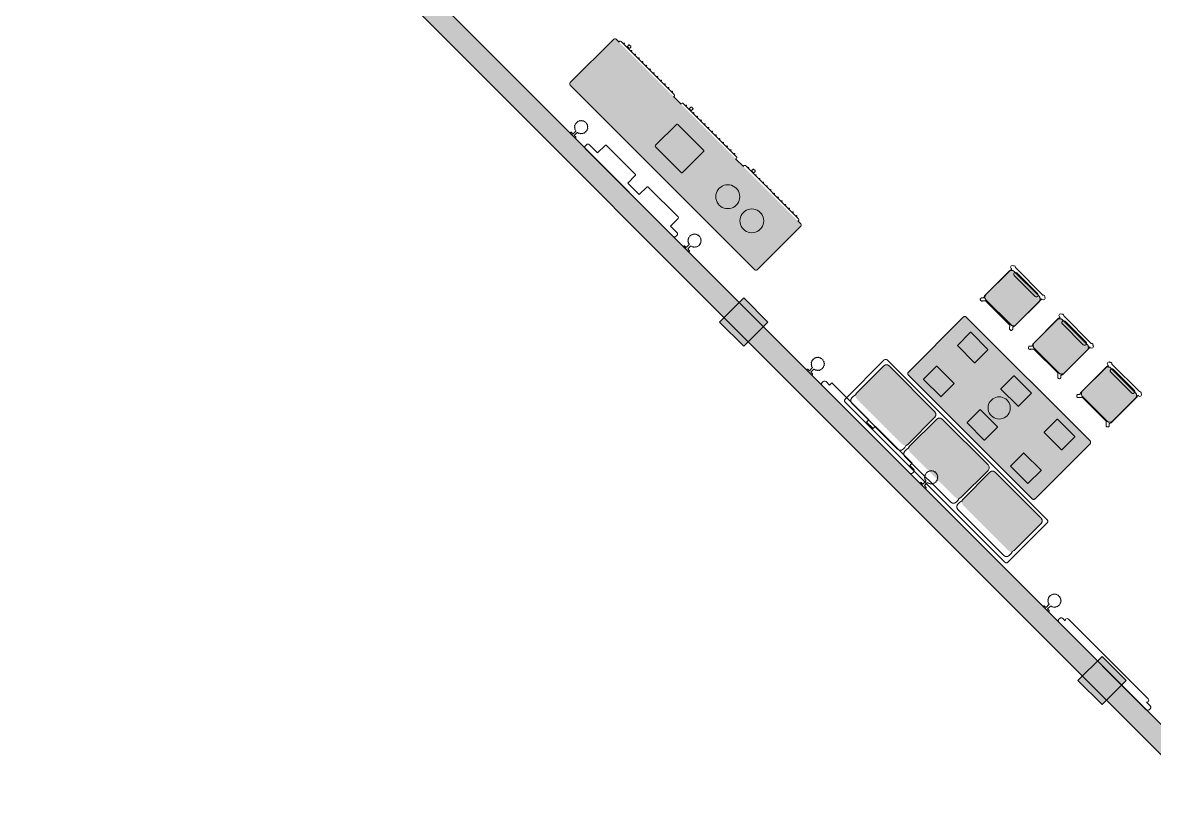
# Model space of a CAD drawing. Extents: x 2172.2 to 2210.6, y 415.3 to 458.1.
# Drawn here: x 2172.39 to 2185.66, y 426.93 to 436.03 of the extents above; entities that cross this region are included whole.
import ezdxf

# ---------------------------------------------------------------- set-up
doc = ezdxf.new("R2010")
doc.units = 0
for name, color, linetype, lineweight in [('AYAA_BR_BANQUETTES', 7, 'CONTINUOUS', 18), ('AYAA_BR_CHAIRS', 7, 'CONTINUOUS', 18), ('AYAA_BR_COLUMNS', 8, 'CONTINUOUS', 30), ('AYAA_BR_FINE_DETAIL', 8, 'CONTINUOUS', 9), ('AYAA_BR_SERVICE', 7, 'CONTINUOUS', 18), ('AYAA_BR_TABLES', 7, 'CONTINUOUS', 18), ('AYAA_BR_WALL_DECOR', 32, 'CONTINUOUS', 13), ('AYAA_BR_WALL_LIGHTS', 32, 'CONTINUOUS', 13), ('AYAA_BR_WALLS', 7, 'CONTINUOUS', 30)]:
    doc.layers.add(name, color=color, linetype=linetype, lineweight=lineweight)

# ---------------------------------------------------------------- blocks, each defined once
blk = doc.blocks.new('AYAA_BR_ARCHITECTURE')
at = {"layer": 'AYAA_BR_COLUMNS', "true_color": 0xc2b092}
for points in [[(-9.155142, -1.192626), (-8.872302, -1.475465), (-9.155142, -1.758305), (-9.43795, -1.47543)], [(-4.672302, -5.675465), (-4.955142, -5.958305), (-5.23795, -5.67543), (-4.955142, -5.392626)]]:
    blk.add_hatch(color=256, dxfattribs=at).paths.add_polyline_path(points)
at = {"layer": 'AYAA_BR_WALLS', "true_color": 0xe4e1d8}
blk.add_hatch(color=256, dxfattribs=at).paths.add_polyline_path([(-17.430969, 6.977996), (-3.56182, -6.891153), (-3.738596, -7.06793), (-17.607746, 6.80122)])
at = {"layer": 'AYAA_BR_COLUMNS', "linetype": 'CONTINUOUS', "lineweight": -2}
for points in [[(-9.155142, -1.192626), (-8.872302, -1.475465), (-9.155142, -1.758305), (-9.43795, -1.47543)], [(-4.672302, -5.675465), (-4.955142, -5.958305), (-5.23795, -5.67543), (-4.955142, -5.392626)]]:
    blk.add_lwpolyline(points, close=True, dxfattribs=at)
at = {"layer": 'AYAA_BR_WALLS', "linetype": 'CONTINUOUS', "lineweight": -2}
blk.add_lwpolyline([(-17.430969, 6.977996), (-3.56182, -6.891153), (-3.738596, -7.06793), (-17.607746, 6.80122)], close=True, dxfattribs=at)
blk = doc.blocks.new('AYAA_BR_SIDEBOARD')
at = {"true_color": 0xe8ddc7}
blk.add_hatch(color=256, dxfattribs=at).paths.add_polyline_path([(-1.547328, 0.369987), (-1.539987, 0.377328), (-1.53, 0.38), (1.53, 0.38), (1.539987, 0.377328), (1.547328, 0.369987), (1.55, 0.36), (1.55, -0.36), (1.547328, -0.369987), (1.539987, -0.377328), (1.53, -0.38), (-1.53, -0.38), (-1.539987, -0.377328), (-1.547328, -0.369987), (-1.55, -0.36), (-1.55, 0.36)])
at = {"color": 0, "linetype": 'CONTINUOUS', "lineweight": -2}
for points in [[(-1.53, -0.38), (-1.539987, -0.377328), (-1.547328, -0.369987), (-1.55, -0.36), (-1.55, 0.36), (-1.547328, 0.369987), (-1.539987, 0.377328), (-1.53, 0.38), (1.53, 0.38), (1.539987, 0.377328), (1.547328, 0.369987), (1.55, 0.36), (1.55, -0.36), (1.547328, -0.369987), (1.539987, -0.377328), (1.53, -0.38), (1.481121, -0.38), (1.48313, -0.382009), (1.485, -0.389), (1.48313, -0.395991), (1.477991, -0.40113), (1.471, -0.403), (0.589, -0.403), (0.582009, -0.40113), (0.57687, -0.395991), (0.575, -0.389), (0.57687, -0.382009), (0.578879, -0.38), (0.451121, -0.38), (0.45313, -0.382009), (0.455, -0.389), (0.45313, -0.395991), (0.447991, -0.40113), (0.441, -0.403), (-0.441, -0.403), (-0.447991, -0.40113), (-0.45313, -0.395991), (-0.455, -0.389), (-0.45313, -0.382009), (-0.451121, -0.38), (-0.578879, -0.38), (-0.57687, -0.382009), (-0.575, -0.389), (-0.57687, -0.395991), (-0.582009, -0.40113), (-0.589, -0.403), (-1.471, -0.403), (-1.477991, -0.40113), (-1.48313, -0.395991), (-1.485, -0.389), (-1.48313, -0.382009), (-1.481121, -0.38)], [(-1.43, -0.415), (-1.433535, -0.413536), (-1.435, -0.41), (-1.433535, -0.406464), (-1.43, -0.405), (-1.426464, -0.406464), (-1.425, -0.41), (-1.426464, -0.413536)], [(-1.363461, -0.41), (-1.364926, -0.413536), (-1.368461, -0.415), (-1.371997, -0.413536), (-1.373461, -0.41), (-1.371997, -0.406464), (-1.368461, -0.405), (-1.364926, -0.406464)], [(-1.301923, -0.41), (-1.303388, -0.413536), (-1.306923, -0.415), (-1.310459, -0.413536), (-1.311923, -0.41), (-1.310459, -0.406464), (-1.306923, -0.405), (-1.303388, -0.406464)], [(-1.245385, -0.415), (-1.24892, -0.413536), (-1.250385, -0.41), (-1.24892, -0.406464), (-1.245385, -0.405), (-1.241849, -0.406464), (-1.240385, -0.41), (-1.241849, -0.413536)], [(-1.180311, -0.413536), (-1.183846, -0.415), (-1.187382, -0.413536), (-1.188846, -0.41), (-1.187382, -0.406464), (-1.183846, -0.405), (-1.180311, -0.406464), (-1.178846, -0.41)], [(-1.118772, -0.413536), (-1.122308, -0.415), (-1.125843, -0.413536), (-1.127308, -0.41), (-1.125843, -0.406464), (-1.122308, -0.405), (-1.118772, -0.406464), (-1.117308, -0.41)], [(-1.057234, -0.406464), (-1.055769, -0.41), (-1.057234, -0.413536), (-1.060769, -0.415), (-1.064305, -0.413536), (-1.065769, -0.41), (-1.064305, -0.406464), (-1.060769, -0.405)], [(-1.004231, -0.41), (-1.002766, -0.406464), (-0.999231, -0.405), (-0.995695, -0.406464), (-0.994231, -0.41), (-0.995695, -0.413536), (-0.999231, -0.415), (-1.002766, -0.413536)], [(-0.934157, -0.406464), (-0.932692, -0.41), (-0.934157, -0.413536), (-0.937692, -0.415), (-0.941228, -0.413536), (-0.942692, -0.41), (-0.941228, -0.406464), (-0.937692, -0.405)], [(-0.871154, -0.41), (-0.872618, -0.413536), (-0.876154, -0.415), (-0.879689, -0.413536), (-0.881154, -0.41), (-0.879689, -0.406464), (-0.876154, -0.405), (-0.872618, -0.406464)], [(-0.81108, -0.413536), (-0.814615, -0.415), (-0.818151, -0.413536), (-0.819615, -0.41), (-0.818151, -0.406464), (-0.814615, -0.405), (-0.81108, -0.406464), (-0.809615, -0.41)], [(-0.753077, -0.415), (-0.756612, -0.413536), (-0.758077, -0.41), (-0.756612, -0.406464), (-0.753077, -0.405), (-0.749541, -0.406464), (-0.748077, -0.41), (-0.749541, -0.413536)], [(-0.696538, -0.41), (-0.695074, -0.406464), (-0.691538, -0.405), (-0.688003, -0.406464), (-0.686538, -0.41), (-0.687306, -0.411855), (-0.686505, -0.412069), (-0.683569, -0.415005), (-0.6825, -0.419), (-0.6825, -0.435), (-0.683569, -0.438995), (-0.686505, -0.441931), (-0.6905, -0.443), (-0.7095, -0.443), (-0.713495, -0.441931), (-0.716431, -0.438995), (-0.7175, -0.435), (-0.7175, -0.419), (-0.716431, -0.415005), (-0.713495, -0.412069), (-0.7095, -0.411), (-0.696124, -0.411)], [(-0.633536, -0.413536), (-0.635, -0.41), (-0.633536, -0.406464), (-0.63, -0.405), (-0.626464, -0.406464), (-0.625, -0.41), (-0.626464, -0.413536), (-0.63, -0.415)], [(-0.396464, -0.406464), (-0.395, -0.41), (-0.396464, -0.413536), (-0.4, -0.415), (-0.403536, -0.413536), (-0.405, -0.41), (-0.403536, -0.406464), (-0.4, -0.405)], [(-0.338462, -0.405), (-0.334926, -0.406464), (-0.333462, -0.41), (-0.334926, -0.413536), (-0.338462, -0.415), (-0.341997, -0.413536), (-0.343462, -0.41), (-0.341997, -0.406464)], [(-0.276923, -0.405), (-0.273388, -0.406464), (-0.271923, -0.41), (-0.273388, -0.413536), (-0.276923, -0.415), (-0.280459, -0.413536), (-0.281923, -0.41), (-0.280459, -0.406464)], [(-0.215385, -0.405), (-0.211849, -0.406464), (-0.210385, -0.41), (-0.211849, -0.413536), (-0.215385, -0.415), (-0.21892, -0.413536), (-0.220385, -0.41), (-0.21892, -0.406464)], [(-0.153846, -0.405), (-0.150311, -0.406464), (-0.148846, -0.41), (-0.150311, -0.413536), (-0.153846, -0.415), (-0.157382, -0.413536), (-0.158846, -0.41), (-0.157382, -0.406464)], [(-0.088772, -0.406464), (-0.087308, -0.41), (-0.088772, -0.413536), (-0.092308, -0.415), (-0.095843, -0.413536), (-0.097308, -0.41), (-0.095843, -0.406464), (-0.092308, -0.405)], [(-0.025769, -0.41), (-0.027234, -0.413536), (-0.030769, -0.415), (-0.034305, -0.413536), (-0.035769, -0.41), (-0.034305, -0.406464), (-0.030769, -0.405), (-0.027234, -0.406464)], [(0.030769, -0.415), (0.027234, -0.413536), (0.025769, -0.41), (0.027234, -0.406464), (0.030769, -0.405), (0.034305, -0.406464), (0.035769, -0.41), (0.034305, -0.413536)], [(0.095843, -0.406464), (0.097308, -0.41), (0.095843, -0.413536), (0.092308, -0.415), (0.088772, -0.413536), (0.087308, -0.41), (0.088772, -0.406464), (0.092308, -0.405)], [(0.148846, -0.41), (0.150311, -0.406464), (0.153846, -0.405), (0.157382, -0.406464), (0.158846, -0.41), (0.157382, -0.413536), (0.153846, -0.415), (0.150311, -0.413536)], [(0.215385, -0.405), (0.21892, -0.406464), (0.220385, -0.41), (0.21892, -0.413536), (0.215385, -0.415), (0.211849, -0.413536), (0.210385, -0.41), (0.211849, -0.406464)], [(0.276923, -0.405), (0.280459, -0.406464), (0.281923, -0.41), (0.280459, -0.413536), (0.276923, -0.415), (0.273388, -0.413536), (0.271923, -0.41), (0.273388, -0.406464)], [(0.313569, -0.415005), (0.316505, -0.412069), (0.3205, -0.411), (0.333876, -0.411), (0.333462, -0.41), (0.334926, -0.406464), (0.338462, -0.405), (0.341997, -0.406464), (0.343462, -0.41), (0.342694, -0.411855), (0.343495, -0.412069), (0.346431, -0.415005), (0.3475, -0.419), (0.3475, -0.435), (0.346431, -0.438995), (0.343495, -0.441931), (0.3395, -0.443), (0.3205, -0.443), (0.316505, -0.441931), (0.313569, -0.438995), (0.3125, -0.435), (0.3125, -0.419)], [(0.403536, -0.413536), (0.4, -0.415), (0.396464, -0.413536), (0.395, -0.41), (0.396464, -0.406464), (0.4, -0.405), (0.403536, -0.406464), (0.405, -0.41)], [(0.625, -0.41), (0.626464, -0.406464), (0.63, -0.405), (0.633536, -0.406464), (0.635, -0.41), (0.633536, -0.413536), (0.63, -0.415), (0.626464, -0.413536)], [(0.695074, -0.413536), (0.691538, -0.415), (0.688003, -0.413536), (0.686538, -0.41), (0.688003, -0.406464), (0.691538, -0.405), (0.695074, -0.406464), (0.696538, -0.41)], [(0.749541, -0.406464), (0.753077, -0.405), (0.756612, -0.406464), (0.758077, -0.41), (0.756612, -0.413536), (0.753077, -0.415), (0.749541, -0.413536), (0.748077, -0.41)], [(0.81108, -0.406464), (0.814615, -0.405), (0.818151, -0.406464), (0.819615, -0.41), (0.818151, -0.413536), (0.814615, -0.415), (0.81108, -0.413536), (0.809615, -0.41)], [(0.879689, -0.406464), (0.881154, -0.41), (0.879689, -0.413536), (0.876154, -0.415), (0.872618, -0.413536), (0.871154, -0.41), (0.872618, -0.406464), (0.876154, -0.405)], [(0.934157, -0.406464), (0.937692, -0.405), (0.941228, -0.406464), (0.942692, -0.41), (0.941228, -0.413536), (0.937692, -0.415), (0.934157, -0.413536), (0.932692, -0.41)], [(0.995695, -0.406464), (0.999231, -0.405), (1.002766, -0.406464), (1.004231, -0.41), (1.002766, -0.413536), (0.999231, -0.415), (0.995695, -0.413536), (0.994231, -0.41)], [(1.065769, -0.41), (1.064305, -0.413536), (1.060769, -0.415), (1.057234, -0.413536), (1.055769, -0.41), (1.057234, -0.406464), (1.060769, -0.405), (1.064305, -0.406464)], [(1.125843, -0.413536), (1.122308, -0.415), (1.118772, -0.413536), (1.117308, -0.41), (1.118772, -0.406464), (1.122308, -0.405), (1.125843, -0.406464), (1.127308, -0.41)], [(1.188846, -0.41), (1.187382, -0.413536), (1.183846, -0.415), (1.180311, -0.413536), (1.178846, -0.41), (1.180311, -0.406464), (1.183846, -0.405), (1.187382, -0.406464)], [(1.250385, -0.41), (1.24892, -0.413536), (1.245385, -0.415), (1.241849, -0.413536), (1.240385, -0.41), (1.241849, -0.406464), (1.245385, -0.405), (1.24892, -0.406464)], [(1.310459, -0.413536), (1.306923, -0.415), (1.303388, -0.413536), (1.301923, -0.41), (1.303388, -0.406464), (1.306923, -0.405), (1.310459, -0.406464), (1.311923, -0.41)], [(1.346505, -0.412069), (1.3505, -0.411), (1.363875, -0.411), (1.363461, -0.41), (1.364926, -0.406464), (1.368461, -0.405), (1.371997, -0.406464), (1.373461, -0.41), (1.372693, -0.411854), (1.373495, -0.412069), (1.376431, -0.415005), (1.3775, -0.419), (1.3775, -0.435), (1.376431, -0.438995), (1.373495, -0.441931), (1.3695, -0.443), (1.3505, -0.443), (1.346505, -0.441931), (1.343569, -0.438995), (1.3425, -0.435), (1.3425, -0.419), (1.343569, -0.415005)], [(1.433535, -0.413536), (1.43, -0.415), (1.426464, -0.413536), (1.425, -0.41), (1.426464, -0.406464), (1.43, -0.405), (1.433535, -0.406464), (1.435, -0.41)]]:
    blk.add_lwpolyline(points, close=True, dxfattribs=at)
at = {"layer": 'AYAA_BR_FINE_DETAIL', "linetype": 'CONTINUOUS', "lineweight": -2}
for points in [[(-1.224741, 0.063559), (-1.213262, 0.08229), (-1.198995, 0.098995), (-1.18229, 0.113262), (-1.163559, 0.124741), (-1.143262, 0.133148), (-1.121901, 0.138276), (-1.1, 0.14), (-1.078099, 0.138276), (-1.056738, 0.133148), (-1.036441, 0.124741), (-1.01771, 0.113262), (-1.001005, 0.098995), (-0.986738, 0.08229), (-0.975259, 0.063559), (-0.966852, 0.043262), (-0.961724, 0.021901), (-0.96, 0), (-0.961724, -0.021901), (-0.966852, -0.043262), (-0.975259, -0.063559), (-0.986738, -0.08229), (-1.001005, -0.098995), (-1.01771, -0.113262), (-1.036441, -0.124741), (-1.056738, -0.133148), (-1.078099, -0.138276), (-1.1, -0.14), (-1.121901, -0.138276), (-1.143262, -0.133148), (-1.163559, -0.124741), (-1.18229, -0.113262), (-1.198995, -0.098995), (-1.213262, -0.08229), (-1.224741, -0.063559), (-1.233148, -0.043262), (-1.238276, -0.021901), (-1.24, 0), (-1.238276, 0.021901), (-1.233148, 0.043262)], [(-0.838276, 0.021901), (-0.833148, 0.043262), (-0.824741, 0.063559), (-0.813262, 0.08229), (-0.798995, 0.098995), (-0.78229, 0.113262), (-0.763559, 0.124741), (-0.743262, 0.133148), (-0.721901, 0.138276), (-0.7, 0.14), (-0.678099, 0.138276), (-0.656738, 0.133148), (-0.636441, 0.124741), (-0.61771, 0.113262), (-0.601005, 0.098995), (-0.586738, 0.08229), (-0.575259, 0.063559), (-0.566852, 0.043262), (-0.561724, 0.021901), (-0.56, 0), (-0.561724, -0.021901), (-0.566852, -0.043262), (-0.575259, -0.063559), (-0.586738, -0.08229), (-0.601005, -0.098995), (-0.61771, -0.113262), (-0.636441, -0.124741), (-0.656738, -0.133148), (-0.678099, -0.138276), (-0.7, -0.14), (-0.721901, -0.138276), (-0.743262, -0.133148), (-0.763559, -0.124741), (-0.78229, -0.113262), (-0.798995, -0.098995), (-0.813262, -0.08229), (-0.824741, -0.063559), (-0.833148, -0.043262), (-0.838276, -0.021901), (-0.84, 0)], [(-0.118992, 0.183397), (-0.113, 0.185), (0.313, 0.185), (0.318992, 0.183397), (0.323397, 0.178992), (0.325, 0.173), (0.325, -0.173), (0.323397, -0.178992), (0.318992, -0.183397), (0.313, -0.185), (-0.113, -0.185), (-0.118992, -0.183397), (-0.123397, -0.178992), (-0.125, -0.173), (-0.125, 0.173), (-0.123397, 0.178992)]]:
    blk.add_lwpolyline(points, close=True, dxfattribs=at)
blk = doc.blocks.new('AYAA_BR_BANQUETTE')
at = {"true_color": 0xe8ddc8}
for points in [[(-1.26, 0.315), (-0.5, 0.315), (-0.47753, 0.308988), (-0.461012, 0.29247), (-0.455, 0.27), (-0.455, -0.18), (-0.461012, -0.20247), (-0.47753, -0.218988), (-0.5, -0.225), (-1.26, -0.225), (-1.28247, -0.218988), (-1.298988, -0.20247), (-1.305, -0.18), (-1.305, 0.27), (-1.298988, 0.29247), (-1.28247, 0.308988)], [(-0.40247, 0.308988), (-0.38, 0.315), (0.38, 0.315), (0.40247, 0.308988), (0.418988, 0.29247), (0.425, 0.27), (0.425, -0.18), (0.418988, -0.20247), (0.40247, -0.218988), (0.38, -0.225), (-0.38, -0.225), (-0.40247, -0.218988), (-0.418988, -0.20247), (-0.425, -0.18), (-0.425, 0.27), (-0.418988, 0.29247)], [(0.47753, 0.308988), (0.5, 0.315), (1.26, 0.315), (1.28247, 0.308988), (1.298988, 0.29247), (1.305, 0.27), (1.305, -0.18), (1.298988, -0.20247), (1.28247, -0.218988), (1.26, -0.225), (0.5, -0.225), (0.47753, -0.218988), (0.461012, -0.20247), (0.455, -0.18), (0.455, 0.27), (0.461012, 0.29247)]]:
    blk.add_hatch(color=256, dxfattribs=at).paths.add_polyline_path(points)
at = {"color": 0, "linetype": 'CONTINUOUS', "lineweight": -2}
for points in [[(-1.34666, 0.337484), (-1.337484, 0.34666), (-1.325, 0.35), (1.325, 0.35), (1.337484, 0.34666), (1.34666, 0.337484), (1.35, 0.325), (1.35, -0.325), (1.34666, -0.337484), (1.337484, -0.34666), (1.325, -0.35), (-1.325, -0.35), (-1.337484, -0.34666), (-1.34666, -0.337484), (-1.35, -0.325), (-1.35, 0.325)], [(-1.296958, -0.2045), (-1.298988, -0.20247), (-1.305, -0.18), (-1.305, 0.27), (-1.298988, 0.29247), (-1.28247, 0.308988), (-1.26, 0.315), (-0.5, 0.315), (-0.47753, 0.308988), (-0.461012, 0.29247), (-0.455, 0.27), (-0.455, -0.18), (-0.461012, -0.20247), (-0.463042, -0.2045), (-0.461012, -0.206529), (-0.455, -0.229), (-0.455, -0.259), (-0.461012, -0.28147), (-0.47753, -0.297988), (-0.5, -0.304), (-1.26, -0.304), (-1.28247, -0.297988), (-1.298988, -0.28147), (-1.305, -0.259), (-1.305, -0.229), (-1.298988, -0.206529)], [(-0.418988, -0.206529), (-0.416958, -0.2045), (-0.418988, -0.20247), (-0.425, -0.18), (-0.425, 0.27), (-0.418988, 0.29247), (-0.40247, 0.308988), (-0.38, 0.315), (0.38, 0.315), (0.40247, 0.308988), (0.418988, 0.29247), (0.425, 0.27), (0.425, -0.18), (0.418988, -0.20247), (0.416958, -0.2045), (0.418988, -0.206529), (0.425, -0.229), (0.425, -0.259), (0.418988, -0.28147), (0.40247, -0.297988), (0.38, -0.304), (-0.38, -0.304), (-0.40247, -0.297988), (-0.418988, -0.28147), (-0.425, -0.259), (-0.425, -0.229)], [(0.461012, -0.206529), (0.463042, -0.2045), (0.461012, -0.20247), (0.455, -0.18), (0.455, 0.27), (0.461012, 0.29247), (0.47753, 0.308988), (0.5, 0.315), (1.26, 0.315), (1.28247, 0.308988), (1.298988, 0.29247), (1.305, 0.27), (1.305, -0.18), (1.298988, -0.20247), (1.296958, -0.2045), (1.298988, -0.206529), (1.305, -0.229), (1.305, -0.259), (1.298988, -0.28147), (1.28247, -0.297988), (1.26, -0.304), (0.5, -0.304), (0.47753, -0.297988), (0.461012, -0.28147), (0.455, -0.259), (0.455, -0.229)]]:
    blk.add_lwpolyline(points, close=True, dxfattribs=at)
blk = doc.blocks.new('AYAA_BR_TABLE_SIX')
at = {"true_color": 0xefe8d6}
blk.add_hatch(color=256, dxfattribs=at).paths.add_polyline_path([(-1.049148, -0.46147), (-1.049786, -0.458263), (-1.05, -0.455), (-1.05, 0.455), (-1.049786, 0.458263), (-1.049148, 0.46147), (-1.048097, 0.464567), (-1.046651, 0.4675), (-1.044834, 0.470219), (-1.042678, 0.472678), (-1.040219, 0.474834), (-1.0375, 0.476651), (-1.034567, 0.478097), (-1.03147, 0.479148), (-1.028263, 0.479786), (-1.025, 0.48), (1.025, 0.48), (1.028263, 0.479786), (1.03147, 0.479148), (1.034567, 0.478097), (1.0375, 0.476651), (1.040219, 0.474834), (1.042678, 0.472678), (1.044834, 0.470219), (1.046651, 0.4675), (1.048097, 0.464567), (1.049148, 0.46147), (1.049786, 0.458263), (1.05, 0.455), (1.05, -0.455), (1.049786, -0.458263), (1.049148, -0.46147), (1.048097, -0.464567), (1.046651, -0.4675), (1.044834, -0.470219), (1.042678, -0.472678), (1.040219, -0.474834), (1.0375, -0.476651), (1.034567, -0.478097), (1.03147, -0.479148), (1.028263, -0.479786), (1.025, -0.48), (-1.025, -0.48), (-1.028263, -0.479786), (-1.03147, -0.479148), (-1.034567, -0.478097), (-1.0375, -0.476651), (-1.040219, -0.474834), (-1.042678, -0.472678), (-1.044834, -0.470219), (-1.046651, -0.4675), (-1.048097, -0.464567)])
at = {"color": 0, "linetype": 'CONTINUOUS', "lineweight": -2}
blk.add_lwpolyline([(-1.05, -0.455), (-1.05, 0.455), (-1.049786, 0.458263), (-1.049148, 0.46147), (-1.048097, 0.464567), (-1.046651, 0.4675), (-1.044834, 0.470219), (-1.042678, 0.472678), (-1.040219, 0.474834), (-1.0375, 0.476651), (-1.034567, 0.478097), (-1.03147, 0.479148), (-1.028263, 0.479786), (-1.025, 0.48), (1.025, 0.48), (1.028263, 0.479786), (1.03147, 0.479148), (1.034567, 0.478097), (1.0375, 0.476651), (1.040219, 0.474834), (1.042678, 0.472678), (1.044834, 0.470219), (1.046651, 0.4675), (1.048097, 0.464567), (1.049148, 0.46147), (1.049786, 0.458263), (1.05, 0.455), (1.05, -0.455), (1.049786, -0.458263), (1.049148, -0.46147), (1.048097, -0.464567), (1.046651, -0.4675), (1.044834, -0.470219), (1.042678, -0.472678), (1.040219, -0.474834), (1.0375, -0.476651), (1.034567, -0.478097), (1.03147, -0.479148), (1.028263, -0.479786), (1.025, -0.48), (-1.025, -0.48), (-1.028263, -0.479786), (-1.03147, -0.479148), (-1.034567, -0.478097), (-1.0375, -0.476651), (-1.040219, -0.474834), (-1.042678, -0.472678), (-1.044834, -0.470219), (-1.046651, -0.4675), (-1.048097, -0.464567), (-1.049148, -0.46147), (-1.049786, -0.458263)], close=True, dxfattribs=at)
at = {"layer": 'AYAA_BR_FINE_DETAIL', "linetype": 'CONTINUOUS', "lineweight": -2}
for points in [[(-0.865, 0.388), (-0.864733, 0.388999), (-0.863999, 0.389733), (-0.863, 0.39), (-0.577, 0.39), (-0.576001, 0.389733), (-0.575267, 0.388999), (-0.575, 0.388), (-0.575, 0.172), (-0.575267, 0.171001), (-0.576001, 0.170267), (-0.577, 0.17), (-0.863, 0.17), (-0.863999, 0.170267), (-0.864733, 0.171001), (-0.865, 0.172)], [(0.143999, 0.389733), (0.144733, 0.388999), (0.145, 0.388), (0.145, 0.172), (0.144733, 0.171001), (0.143999, 0.170267), (0.143, 0.17), (-0.143, 0.17), (-0.143999, 0.170267), (-0.144733, 0.171001), (-0.145, 0.172), (-0.145, 0.388), (-0.144733, 0.388999), (-0.143999, 0.389733), (-0.143, 0.39), (0.143, 0.39)], [(0.577, 0.39), (0.863, 0.39), (0.863999, 0.389733), (0.864733, 0.388999), (0.865, 0.388), (0.865, 0.172), (0.864733, 0.171001), (0.863999, 0.170267), (0.863, 0.17), (0.577, 0.17), (0.576001, 0.170267), (0.575267, 0.171001), (0.575, 0.172), (0.575, 0.388), (0.575267, 0.388999), (0.576001, 0.389733)], [(-0.123637, 0.040172), (-0.115831, 0.059019), (-0.105172, 0.076412), (-0.091924, 0.091924), (-0.076412, 0.105172), (-0.059019, 0.115831), (-0.040172, 0.123637), (-0.020336, 0.128399), (0, 0.13), (0.020336, 0.128399), (0.040172, 0.123637), (0.059019, 0.115831), (0.076412, 0.105172), (0.091924, 0.091924), (0.105172, 0.076412), (0.115831, 0.059019), (0.123637, 0.040172), (0.128399, 0.020336), (0.13, 0), (0.128399, -0.020336), (0.123637, -0.040172), (0.115831, -0.059019), (0.105172, -0.076412), (0.091924, -0.091924), (0.076412, -0.105172), (0.059019, -0.115831), (0.040172, -0.123637), (0.020336, -0.128399), (0, -0.13), (-0.020336, -0.128399), (-0.040172, -0.123637), (-0.059019, -0.115831), (-0.076412, -0.105172), (-0.091924, -0.091924), (-0.105172, -0.076412), (-0.115831, -0.059019), (-0.123637, -0.040172), (-0.128399, -0.020336), (-0.13, 0), (-0.128399, 0.020336)], [(-0.576001, -0.170267), (-0.575267, -0.171001), (-0.575, -0.172), (-0.575, -0.388), (-0.575267, -0.388999), (-0.576001, -0.389733), (-0.577, -0.39), (-0.863, -0.39), (-0.863999, -0.389733), (-0.864733, -0.388999), (-0.865, -0.388), (-0.865, -0.172), (-0.864733, -0.171001), (-0.863999, -0.170267), (-0.863, -0.17), (-0.577, -0.17)], [(-0.143, -0.17), (0.143, -0.17), (0.143999, -0.170267), (0.144733, -0.171001), (0.145, -0.172), (0.145, -0.388), (0.144733, -0.388999), (0.143999, -0.389733), (0.143, -0.39), (-0.143, -0.39), (-0.143999, -0.389733), (-0.144733, -0.388999), (-0.145, -0.388), (-0.145, -0.172), (-0.144733, -0.171001), (-0.143999, -0.170267)], [(0.576001, -0.170267), (0.577, -0.17), (0.863, -0.17), (0.863999, -0.170267), (0.864733, -0.171001), (0.865, -0.172), (0.865, -0.388), (0.864733, -0.388999), (0.863999, -0.389733), (0.863, -0.39), (0.577, -0.39), (0.576001, -0.389733), (0.575267, -0.388999), (0.575, -0.388), (0.575, -0.172), (0.575267, -0.171001)]]:
    blk.add_lwpolyline(points, close=True, dxfattribs=at)
blk = doc.blocks.new('AYAA_BR_CHAIR_OLIVE')
at = {"true_color": 0xd7dec3}
blk.add_hatch(color=256, dxfattribs=at).paths.add_polyline_path([(-0.247475, -0.204863), (-0.248872, -0.200013), (-0.249717, -0.195038), (-0.25, -0.19), (-0.25, 0.19), (-0.249717, 0.195038), (-0.248872, 0.200013), (-0.247475, 0.204863), (-0.245544, 0.209525), (-0.243103, 0.213941), (-0.240182, 0.218057), (-0.23682, 0.22182), (-0.233057, 0.225182), (-0.228941, 0.228103), (-0.224525, 0.230544), (-0.219863, 0.232475), (-0.215013, 0.233872), (-0.210038, 0.234717), (-0.205, 0.235), (0.205, 0.235), (0.210038, 0.234717), (0.215013, 0.233872), (0.219863, 0.232475), (0.224525, 0.230544), (0.228941, 0.228103), (0.233057, 0.225182), (0.23682, 0.22182), (0.240182, 0.218057), (0.243103, 0.213941), (0.245544, 0.209525), (0.247475, 0.204863), (0.248872, 0.200013), (0.249717, 0.195038), (0.25, 0.19), (0.25, -0.19), (0.249717, -0.195038), (0.248872, -0.200013), (0.247475, -0.204863), (0.245544, -0.209525), (0.243103, -0.213941), (0.240182, -0.218057), (0.23682, -0.22182), (0.233057, -0.225182), (0.228941, -0.228103), (0.224525, -0.230544), (0.219863, -0.232475), (0.215013, -0.233872), (0.210038, -0.234717), (0.205, -0.235), (-0.205, -0.235), (-0.210038, -0.234717), (-0.215013, -0.233872), (-0.219863, -0.232475), (-0.224525, -0.230544), (-0.228941, -0.228103), (-0.233057, -0.225182), (-0.23682, -0.22182), (-0.240182, -0.218057), (-0.243103, -0.213941), (-0.245544, -0.209525)])
at = {"color": 0, "linetype": 'CONTINUOUS', "lineweight": -2}
for points in [[(-0.255, -0.233), (-0.242972, -0.233), (-0.245992, -0.22998), (-0.25, -0.215), (-0.25, 0.215), (-0.245992, 0.22998), (-0.240149, 0.235823), (-0.252556, 0.249383), (-0.254118, 0.250179), (-0.258321, 0.254382), (-0.26102, 0.259679), (-0.26195, 0.26555), (-0.26102, 0.271421), (-0.258321, 0.276718), (-0.254118, 0.280921), (-0.248821, 0.28362), (-0.24295, 0.28455), (-0.237079, 0.28362), (-0.231782, 0.280921), (-0.227579, 0.276718), (-0.22608, 0.273776), (-0.20172, 0.24715), (-0.200943, 0.245), (0.200943, 0.245), (0.20172, 0.24715), (0.22608, 0.273776), (0.227579, 0.276718), (0.231782, 0.280921), (0.237079, 0.28362), (0.24295, 0.28455), (0.248821, 0.28362), (0.254118, 0.280921), (0.258321, 0.276718), (0.26102, 0.271421), (0.26195, 0.26555), (0.26102, 0.259679), (0.258321, 0.254382), (0.254118, 0.250179), (0.252556, 0.249383), (0.240149, 0.235823), (0.245992, 0.22998), (0.25, 0.215), (0.25, -0.215), (0.245992, -0.22998), (0.242972, -0.233), (0.255, -0.233), (0.270556, -0.239444), (0.277, -0.255), (0.270556, -0.270556), (0.259027, -0.275332), (0.258321, -0.276718), (0.254118, -0.280921), (0.248821, -0.28362), (0.24295, -0.28455), (0.237079, -0.28362), (0.231782, -0.280921), (0.227861, -0.277), (-0.227861, -0.277), (-0.231782, -0.280921), (-0.237079, -0.28362), (-0.24295, -0.28455), (-0.248821, -0.28362), (-0.254118, -0.280921), (-0.258321, -0.276718), (-0.259027, -0.275332), (-0.270556, -0.270556), (-0.277, -0.255), (-0.270556, -0.239444)], [(-0.247475, -0.204863), (-0.248872, -0.200013), (-0.249717, -0.195038), (-0.25, -0.19), (-0.25, 0.19), (-0.249717, 0.195038), (-0.248872, 0.200013), (-0.247475, 0.204863), (-0.245544, 0.209525), (-0.243103, 0.213941), (-0.240182, 0.218057), (-0.23682, 0.22182), (-0.233057, 0.225182), (-0.228941, 0.228103), (-0.224525, 0.230544), (-0.219863, 0.232475), (-0.215013, 0.233872), (-0.210038, 0.234717), (-0.205, 0.235), (0.205, 0.235), (0.210038, 0.234717), (0.215013, 0.233872), (0.219863, 0.232475), (0.224525, 0.230544), (0.228941, 0.228103), (0.233057, 0.225182), (0.23682, 0.22182), (0.240182, 0.218057), (0.243103, 0.213941), (0.245544, 0.209525), (0.247475, 0.204863), (0.248872, 0.200013), (0.249717, 0.195038), (0.25, 0.19), (0.25, -0.19), (0.249717, -0.195038), (0.248872, -0.200013), (0.247475, -0.204863), (0.245544, -0.209525), (0.243103, -0.213941), (0.240182, -0.218057), (0.23682, -0.22182), (0.233057, -0.225182), (0.228941, -0.228103), (0.224525, -0.230544), (0.219863, -0.232475), (0.215013, -0.233872), (0.210038, -0.234717), (0.205, -0.235), (-0.205, -0.235), (-0.210038, -0.234717), (-0.215013, -0.233872), (-0.219863, -0.232475), (-0.224525, -0.230544), (-0.228941, -0.228103), (-0.233057, -0.225182), (-0.23682, -0.22182), (-0.240182, -0.218057), (-0.243103, -0.213941), (-0.245544, -0.209525)], [(-0.183735, -0.203506), (-0.1725, -0.2005), (0.1725, -0.2005), (0.183735, -0.203506), (0.191994, -0.211765), (0.195, -0.223), (0.191994, -0.234235), (0.183735, -0.242494), (0.1725, -0.2455), (-0.1725, -0.2455), (-0.183735, -0.242494), (-0.191994, -0.234235), (-0.195, -0.223), (-0.191994, -0.211765)]]:
    blk.add_lwpolyline(points, close=True, dxfattribs=at)
blk = doc.blocks.new('AYAA_BR_WALL_SUN')
at = {"color": 0, "linetype": 'CONTINUOUS', "lineweight": -2}
blk.add_lwpolyline([(-0.65, -0.104), (-0.666971, -0.096971), (-0.674, -0.08), (-0.666971, -0.063029), (-0.664487, -0.062), (-0.725, -0.062), (-0.737484, -0.05866), (-0.74666, -0.049484), (-0.75, -0.037), (-0.75, -0.023), (-0.74666, -0.010516), (-0.737484, -0.00134), (-0.725, 0.002), (0.725, 0.002), (0.737484, -0.00134), (0.74666, -0.010516), (0.75, -0.023), (0.75, -0.037), (0.74666, -0.049484), (0.737484, -0.05866), (0.725, -0.062), (0.684472, -0.062), (0.686954, -0.063029), (0.693977, -0.08), (0.686954, -0.096971), (0.67, -0.104)], close=True, dxfattribs=at)
blk = doc.blocks.new('AYAA_BR_SCONCE')
at = {"color": 0, "linetype": 'CONTINUOUS', "lineweight": -2}
blk.add_lwpolyline([(-0.066057, -0.178967), (-0.064423, -0.178291), (-0.064952, -0.1775), (-0.069291, -0.168701), (-0.071015, -0.163622), (-0.072921, -0.164412), (-0.075043, -0.163533), (-0.075921, -0.161412), (-0.075043, -0.15929), (-0.072921, -0.158412), (-0.072618, -0.158538), (-0.074358, -0.149789), (-0.074835, -0.142517), (-0.076, -0.143), (-0.078121, -0.142121), (-0.079, -0.14), (-0.078121, -0.137879), (-0.076, -0.137), (-0.074835, -0.137483), (-0.074358, -0.130211), (-0.072618, -0.121462), (-0.072921, -0.121588), (-0.075043, -0.12071), (-0.075921, -0.118588), (-0.075043, -0.116467), (-0.072921, -0.115588), (-0.071015, -0.116378), (-0.069291, -0.111299), (-0.064952, -0.1025), (-0.064423, -0.101709), (-0.066057, -0.101033), (-0.066935, -0.098911), (-0.066057, -0.09679), (-0.063935, -0.095911), (-0.061814, -0.09679), (-0.061555, -0.097416), (-0.059501, -0.094343), (-0.053033, -0.086967), (-0.050898, -0.085095), (-0.051891, -0.084684), (-0.052769, -0.082563), (-0.051891, -0.080442), (-0.049769, -0.079563), (-0.047648, -0.080442), (-0.0471, -0.081764), (-0.045657, -0.080499), (-0.0375, -0.075048), (-0.033493, -0.073072), (-0.033693, -0.072989), (-0.034572, -0.070868), (-0.033693, -0.068747), (-0.031572, -0.067868), (-0.02945, -0.068747), (-0.028646, -0.07069), (-0.019411, -0.067556), (-0.013177, -0.066316), (-0.013816, -0.064774), (-0.012937, -0.062652), (-0.012, -0.062264), (-0.012, -0.014), (-0.037, -0.014), (-0.040995, -0.012931), (-0.043931, -0.009995), (-0.045, -0.006), (-0.043931, -0.002005), (-0.040995, 0.000931), (-0.037, 0.002), (0.037, 0.002), (0.040995, 0.000931), (0.043931, -0.002005), (0.045, -0.006), (0.043931, -0.009995), (0.040995, -0.012931), (0.037, -0.014), (0.012, -0.014), (0.012, -0.062264), (0.012937, -0.062652), (0.013816, -0.064774), (0.013177, -0.066316), (0.019411, -0.067556), (0.028646, -0.07069), (0.02945, -0.068747), (0.031572, -0.067868), (0.033693, -0.068747), (0.034572, -0.070868), (0.033693, -0.072989), (0.033493, -0.073072), (0.0375, -0.075048), (0.045657, -0.080499), (0.0471, -0.081764), (0.047648, -0.080442), (0.049769, -0.079563), (0.051891, -0.080442), (0.052769, -0.082563), (0.051891, -0.084684), (0.050898, -0.085095), (0.053033, -0.086967), (0.059501, -0.094343), (0.061555, -0.097416), (0.061814, -0.09679), (0.063935, -0.095911), (0.066057, -0.09679), (0.066935, -0.098911), (0.066057, -0.101033), (0.064423, -0.101709), (0.064952, -0.1025), (0.069291, -0.111299), (0.071015, -0.116378), (0.072921, -0.115588), (0.075043, -0.116467), (0.075921, -0.118588), (0.075043, -0.12071), (0.072921, -0.121588), (0.072618, -0.121462), (0.074358, -0.130211), (0.074835, -0.137483), (0.076, -0.137), (0.078121, -0.137879), (0.079, -0.14), (0.078121, -0.142121), (0.076, -0.143), (0.074835, -0.142517), (0.074358, -0.149789), (0.072618, -0.158538), (0.072921, -0.158412), (0.075043, -0.15929), (0.075921, -0.161412), (0.075043, -0.163533), (0.072921, -0.164412), (0.071015, -0.163622), (0.069291, -0.168701), (0.064952, -0.1775), (0.064423, -0.178291), (0.066057, -0.178967), (0.066935, -0.181089), (0.066057, -0.18321), (0.063935, -0.184089), (0.061814, -0.18321), (0.061555, -0.182584), (0.059501, -0.185657), (0.053033, -0.193033), (0.050898, -0.194905), (0.051891, -0.195316), (0.052769, -0.197437), (0.051891, -0.199558), (0.049769, -0.200437), (0.047648, -0.199558), (0.0471, -0.198236), (0.045657, -0.199501), (0.0375, -0.204952), (0.033493, -0.206928), (0.033693, -0.207011), (0.034572, -0.209132), (0.033693, -0.211253), (0.031572, -0.212132), (0.02945, -0.211253), (0.028646, -0.20931), (0.019411, -0.212444), (0.013177, -0.213684), (0.013816, -0.215226), (0.012937, -0.217348), (0.010816, -0.218226), (0.008695, -0.217348), (0.007816, -0.215226), (0.008131, -0.214467), (0, -0.215), (-0.008131, -0.214467), (-0.007816, -0.215226), (-0.008695, -0.217348), (-0.010816, -0.218226), (-0.012937, -0.217348), (-0.013816, -0.215226), (-0.013177, -0.213684), (-0.019411, -0.212444), (-0.028646, -0.20931), (-0.02945, -0.211253), (-0.031572, -0.212132), (-0.033693, -0.211253), (-0.034572, -0.209132), (-0.033693, -0.207011), (-0.033493, -0.206928), (-0.0375, -0.204952), (-0.045657, -0.199501), (-0.0471, -0.198236), (-0.047648, -0.199558), (-0.049769, -0.200437), (-0.051891, -0.199558), (-0.052769, -0.197437), (-0.051891, -0.195316), (-0.050898, -0.194905), (-0.053033, -0.193033), (-0.059501, -0.185657), (-0.061555, -0.182584), (-0.061814, -0.18321), (-0.063935, -0.184089), (-0.066057, -0.18321), (-0.066935, -0.181089)], close=True, dxfattribs=at)
blk = doc.blocks.new('AYAA_BR_WALL_ARCH')
at = {"color": 0, "linetype": 'CONTINUOUS', "lineweight": -2}
blk.add_lwpolyline([(-0.75, -0.023), (-0.74666, -0.010516), (-0.737484, -0.00134), (-0.725, 0.002), (0.725, 0.002), (0.737484, -0.00134), (0.74666, -0.010516), (0.75, -0.023), (0.75, -0.037), (0.74666, -0.049484), (0.737484, -0.05866), (0.725, -0.062), (0.666, -0.062), (0.666, -0.1), (0.054, -0.1), (0.054, -0.062), (-0.054, -0.062), (-0.054, -0.1), (-0.666, -0.1), (-0.666, -0.062), (-0.725, -0.062), (-0.737484, -0.05866), (-0.74666, -0.049484), (-0.75, -0.037)], close=True, dxfattribs=at)
blk = doc.blocks.new('AYAA_BR_WALL_NICHE')
at = {"color": 0, "linetype": 'CONTINUOUS', "lineweight": -2}
blk.add_lwpolyline([(-0.725, -0.062), (-0.737484, -0.05866), (-0.74666, -0.049484), (-0.75, -0.037), (-0.75, -0.023), (-0.74666, -0.010516), (-0.737484, -0.00134), (-0.725, 0.002), (0.725, 0.002), (0.737484, -0.00134), (0.74666, -0.010516), (0.75, -0.023), (0.75, -0.037), (0.74666, -0.049484), (0.737484, -0.05866), (0.725, -0.062), (0.59, -0.062), (0.59, -0.188), (0.588397, -0.193992), (0.583992, -0.198397), (0.578, -0.2), (0.102, -0.2), (0.096008, -0.198397), (0.091603, -0.193992), (0.09, -0.188), (0.09, -0.062), (-0.1, -0.062), (-0.1, -0.188), (-0.101603, -0.193992), (-0.106008, -0.198397), (-0.112, -0.2), (-0.608, -0.2), (-0.613992, -0.198397), (-0.618397, -0.193992), (-0.62, -0.188), (-0.62, -0.062)], close=True, dxfattribs=at)

msp = doc.modelspace()

# ---------------------------------------------------------------- block references
at = {"layer": 'AYAA_BR_BANQUETTES', "linetype": 'CONTINUOUS', "xscale": 0.9999999828857432, "yscale": 0.9999999828857432, "rotation": -45.000009659346325}
msp.add_blockref('AYAA_BR_BANQUETTE', (2183.217, 430.896), dxfattribs=at)
at = {"layer": 'AYAA_BR_CHAIRS', "linetype": 'CONTINUOUS', "xscale": 1.000000025032621, "yscale": 1.000000025032621, "rotation": 134.99998309614463}
for p in [(2183.995, 432.805), (2184.56, 432.239), (2185.126, 431.674)]:
    msp.add_blockref('AYAA_BR_CHAIR_OLIVE', p, dxfattribs=at)
at = {"layer": 'AYAA_BR_SERVICE', "linetype": 'CONTINUOUS', "xscale": 0.999999982885729, "yscale": 0.999999982885729, "rotation": 135}
msp.add_blockref('AYAA_BR_SIDEBOARD', (2180.162, 434.488), dxfattribs=at)
at = {"layer": 'AYAA_BR_TABLES', "linetype": 'CONTINUOUS', "xscale": 0.9999999828857432, "yscale": 0.9999999828857432, "rotation": -45.000009659346325}
msp.add_blockref('AYAA_BR_TABLE_SIX', (2183.839, 431.518), dxfattribs=at)
at = {"layer": 'AYAA_BR_WALL_DECOR', "linetype": 'CONTINUOUS', "xscale": 0.999999982885729, "yscale": 0.999999982885729, "rotation": 135}
for name, p in [('AYAA_BR_WALL_NICHE', (2179.504, 434.044)), ('AYAA_BR_WALL_ARCH', (2182.278, 431.27)), ('AYAA_BR_WALL_SUN', (2185.052, 428.496))]:
    msp.add_blockref(name, p, dxfattribs=at)
at = {"layer": 'AYAA_BR_WALL_LIGHTS', "linetype": 'CONTINUOUS', "xscale": 0.999999982885729, "yscale": 0.999999982885729, "rotation": 135}
for p in [(2178.84, 434.709), (2180.169, 433.379), (2181.613, 431.935), (2182.943, 430.606), (2184.387, 429.161)]:
    msp.add_blockref('AYAA_BR_SCONCE', p, dxfattribs=at)
at = {"layer": 'AYAA_BR_WALLS'}
msp.add_blockref('AYAA_BR_ARCHITECTURE', (2190, 434), dxfattribs=at)

doc.saveas('drawing.dxf')
